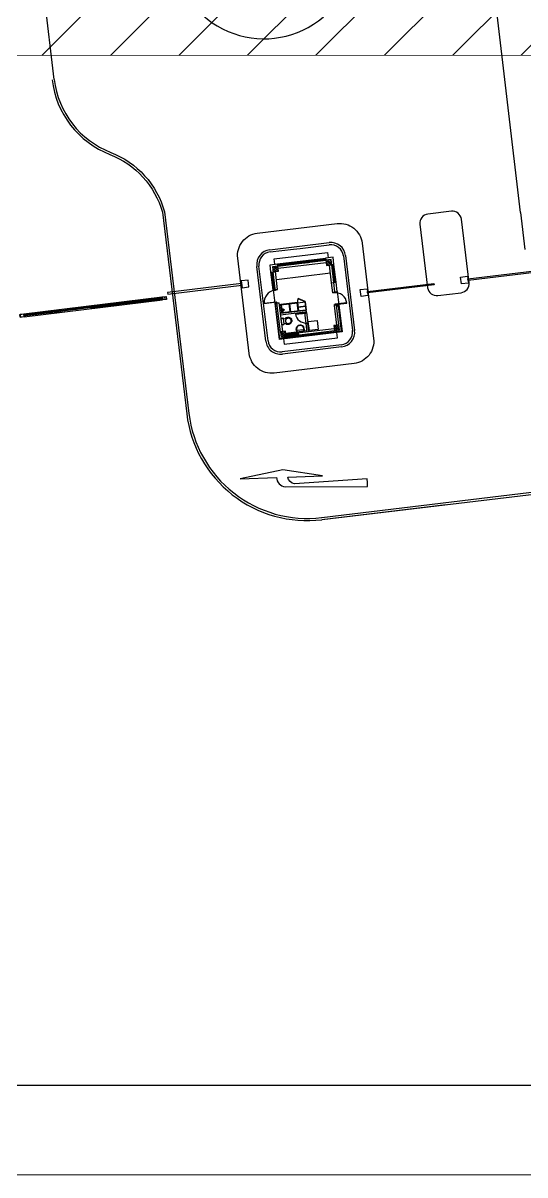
# Model space of a CAD drawing. Extents: x -15449 to 568150, y -1239737 to 53667.
# Drawn here: x 15373.81 to 15385.33, y 7554.87 to 7581.32 of the extents above; entities that cross this region are included whole.
import ezdxf

# ---------------------------------------------------------------- set-up
doc = ezdxf.new("R2010")
doc.units = 0
doc.header["$LTSCALE"] = 8
doc.layers.get('0').update_dxf_attribs({"color": 1, "linetype": 'CONTINUOUS'})
doc.layers.add('A-REV-5', color=7, linetype='CONTINUOUS', true_color=0xff2300)
doc.layers.add('boundary line', color=1, linetype='CONTINUOUS')
doc.layers.add('KEY PLANE', color=8, linetype='CONTINUOUS')
doc.layers.add('G-ANNO-TTLB', color=7, linetype='CONTINUOUS', lineweight=9)
doc.layers.add('Title Blocks', color=255, linetype='CONTINUOUS', lineweight=9)
pattern_1 = [(141.885202, (442159.32, -705721.31), (-61.72391, -78.677564), [])]

# ---------------------------------------------------------------- blocks, each defined once
blk = doc.blocks.new('key plane')
at = {"layer": 'A-REV-5'}
h = blk.add_hatch(dxfattribs=at)
h.set_pattern_fill('ANSI31', color=256, scale=1022.490742, angle=-0.00002)
h.set_pattern_definition([(44.999975, (-22981930.2, -2451526), (-2295.5562, 2295.5582), [])])
h.paths.add_polyline_path([(149975, -108110), (153063, -109865), (156410, -136903), (107279, -136910), (107238, -108110)])
at = {"layer": 'KEY PLANE'}
h = blk.add_hatch(dxfattribs=at)
h.set_pattern_fill('ANSI31', color=256, scale=800, angle=96.8852, style=0)
h.set_pattern_definition(pattern_1)
h.paths.add_polyline_path([(139604, -150960), (139562, -150612), (139214, -150654), (139256, -151002)])
h = blk.add_hatch(dxfattribs=at)
h.set_pattern_fill('ANSI31', color=256, scale=800, angle=96.8852, style=0)
h.set_pattern_definition(pattern_1)
h.paths.add_polyline_path([(136030, -151391), (135988, -151044), (135640, -151086), (135682, -151433)])
h = blk.add_hatch(dxfattribs=at)
h.set_pattern_fill('ANSI31', color=256, scale=800, angle=96.8852, style=0)
h.set_pattern_definition(pattern_1)
h.paths.add_polyline_path([(140131, -155328), (140089, -154980), (139742, -155022), (139784, -155370)])
h = blk.add_hatch(dxfattribs=at)
h.set_pattern_fill('ANSI31', color=256, scale=800, angle=96.8852, style=0)
h.set_pattern_definition(pattern_1)
h.paths.add_polyline_path([(136557, -155759), (136515, -155412), (136168, -155454), (136210, -155801)])
at = {"elevation": -113027}
for points in [[(20879, -108110), (155279, -108110), (164316, -108320), (167864, -136901), (107279, -136910), (20879, -136910)], [(149975, -108110), (153063, -109865), (156410, -136903), (107279, -136910), (107238, -108110)]]:
    blk.add_lwpolyline(points, close=True, dxfattribs=at)
at = {"layer": 'boundary line'}
blk.add_lwpolyline([(0, 0), (280702, 0), (280702, -206005), (0, -206005)], close=True, dxfattribs=at)
at = {"layer": 'KEY PLANE', "extrusion": (-0.005503, -0.025989, -0.999647)}
for p, q in [((121003, -138524, -113027), (110678, -50845, -113027)), ((152260, -147448, -113027), (148710, -117298, -113027))]:
    blk.add_line(p, q, dxfattribs=at)
at = {"layer": 'KEY PLANE'}
for p, q in [((152260, -147448, -113027), (152559, -149931, -113027)), ((135453, -149950, -113027), (139424, -149470, -113027)), ((135471, -150099, -113027), (137034, -149910, -113027)), ((137034, -149910, -113027), (137481, -149856, -113027)), ((137481, -149856, -113027), (139442, -149619, -113027)), ((135970, -150895, -113027), (139196, -150505, -113027)), ((135976, -150944, -113027), (139202, -150555, -113027)), ((135988, -151044, -113027), (139214, -150654, -113027)), ((138090, -150724, -113027), (139157, -150596, -113027)), ((139214, -150654, -113027), (139196, -150505, -113027)), ((140388, -150361, -113027), (140993, -155375, -113027)), ((140537, -150343, -113027), (141142, -155357, -113027)), ((135185, -156076, -113027), (134580, -151062, -113027)), ((135334, -156058, -113027), (134729, -151045, -113027)), ((135473, -150955, -113027), (135970, -150895, -113027)), ((135533, -151451, -113027), (135473, -150955, -113027)), ((135533, -151451, -113027), (135682, -151433, -113027)), ((135677, -152642, -113027), (135533, -151451, -113027)), ((135751, -152583, -113027), (135613, -151441, -113027)), ((135613, -151441, -113027), (135619, -151491, -113027)), ((135820, -152575, -113027), (135682, -151433, -113027)), ((135682, -151433, -113027), (135688, -151483, -113027)), ((135975, -152606, -113027), (135831, -151415, -113027)), ((135988, -151044, -113027), (135970, -150895, -113027)), ((136006, -151193, -113027), (139232, -150803, -113027)), ((136030, -150973, -113027), (137097, -150844, -113027)), ((137148, -150853, -113027), (138042, -150745, -113027)), ((137151, -150878, -113027), (137628, -150820, -113027)), ((137154, -150903, -113027), (138048, -150795, -113027)), ((137562, -150778, -113027), (138039, -150720, -113027)), ((137600, -150839, -113027), (137590, -150760, -113027)), ((139599, -152169, -113027), (139455, -150978, -113027)), ((139604, -150960, -113027), (139753, -150942, -113027)), ((139748, -152151, -113027), (139604, -150960, -113027)), ((139610, -151009, -113027), (139679, -151001, -113027)), ((139776, -152097, -113027), (139645, -151005, -113027)), ((139817, -152143, -113027), (139673, -150951, -113027)), ((139897, -152133, -113027), (139753, -150942, -113027)), ((135619, -151491, -113027), (135688, -151483, -113027)), ((135785, -152579, -113027), (135654, -151487, -113027)), ((135894, -151936, -113027), (139518, -151499, -113027)), ((139599, -152169, -113027), (139748, -152151, -113027)), ((139680, -152839, -113027), (139599, -152169, -113027)), ((139748, -152151, -113027), (139897, -152133, -113027)), ((139823, -152771, -113027), (139748, -152151, -113027)), ((139971, -152753, -113027), (139897, -152133, -113027)), ((135677, -152642, -113027), (135826, -152624, -113027)), ((135826, -152624, -113027), (135677, -152642, -113027)), ((135677, -152642, -113027), (135785, -153536, -113027)), ((135751, -152583, -113027), (135820, -152575, -113027)), ((135757, -152633, -113027), (135751, -152583, -113027)), ((135826, -152624, -113027), (135820, -152575, -113027)), ((135826, -152624, -113027), (135975, -152606, -113027)), ((139674, -152789, -113027), (139823, -152771, -113027)), ((139823, -152771, -113027), (139971, -152753, -113027)), ((139971, -152753, -113027), (140079, -153647, -113027)), ((118965, -154250, -113046), (128232, -153111, -113046)), ((118990, -154449, -113027), (128256, -153310, -113027)), ((123459, -153773, -109518), (123533, -153764, -113027)), ((123459, -153773, -113027), (123533, -153764, -113027)), ((123459, -153776, -109518), (123534, -153767, -113027)), ((123459, -153776, -113027), (123534, -153767, -113027)), ((123536, -153789, -113027), (123685, -153771, -113027)), ((123757, -153737, -109518), (123682, -153746, -113027)), ((123757, -153737, -113027), (123682, -153746, -113027)), ((123757, -153740, -109518), (123682, -153749, -113027)), ((123757, -153740, -113027), (123682, -153749, -113027)), ((123760, -153762, -109518), (125844, -153505, -114781)), ((123760, -153762, -113027), (125844, -153505, -113027)), ((125841, -153481, -109518), (125915, -153471, -113027)), ((125841, -153481, -113027), (125915, -153471, -113027)), ((125841, -153484, -109518), (125916, -153474, -113027)), ((125841, -153484, -113027), (125916, -153474, -113027)), ((125847, -153527, -109518), (125921, -153518, -113027)), ((125847, -153527, -113027), (125921, -153518, -113027)), ((125847, -153530, -109518), (125921, -153521, -113027)), ((125847, -153530, -113027), (125921, -153521, -113027)), ((126067, -153478, -113027), (125918, -153496, -113027)), ((126139, -153444, -109518), (126064, -153453, -113027)), ((126139, -153447, -109518), (126065, -153456, -113027)), ((126144, -153491, -109518), (126070, -153500, -113027)), ((126145, -153494, -109518), (126070, -153503, -113027)), ((126142, -153469, -109518), (128151, -153222, -114781)), ((128148, -153197, -109518), (128198, -153191, -111857)), ((128149, -153200, -109518), (128223, -153191, -113027)), ((128154, -153244, -109518), (128229, -153234, -113027)), ((128155, -153247, -109518), (128204, -153240, -111857)), ((128198, -153191, -111857), (128223, -153188, -113027)), ((128204, -153240, -111857), (128229, -153237, -113027)), ((135934, -153518, -113027), (135785, -153536, -113027)), ((135785, -153536, -113027), (136079, -155968, -113027)), ((135841, -153580, -113027), (135940, -153568, -113027)), ((136122, -155913, -113027), (135841, -153580, -113027)), ((135934, -153518, -113027), (136083, -153500, -113027)), ((136168, -155454, -113027), (135934, -153518, -113027)), ((136317, -155436, -113027), (136083, -153500, -113027)), ((136198, -153640, -113027), (136101, -153652, -113027)), ((137298, -153513, -113027), (136102, -153658, -113027)), ((137298, -153507, -113027), (137333, -153503, -113027)), ((137362, -154038, -113027), (137298, -153507, -113027)), ((137379, -154035, -113027), (137315, -153505, -113027)), ((137333, -153503, -113027), (137816, -153445, -113027)), ((137397, -154033, -113027), (137333, -153503, -113027)), ((137825, -153444, -113027), (137356, -153240, -113027)), ((137832, -153427, -113027), (137364, -153224, -113027)), ((137366, -153771, -113027), (137848, -153713, -113027)), ((137368, -153789, -113027), (137850, -153731, -113027)), ((137816, -153445, -113027), (137882, -153993, -113027)), ((137832, -153427, -113027), (137825, -153444, -113027)), ((137900, -153991, -113027), (137832, -153427, -113027)), ((139930, -153665, -113027), (139782, -153683, -113027)), ((139940, -154998, -113027), (139782, -153683, -113027)), ((139930, -153665, -113027), (140079, -153647, -113027)), ((140089, -154980, -113027), (139930, -153665, -113027)), ((139936, -153715, -113027), (140036, -153703, -113027)), ((140036, -153703, -113027), (140243, -155415, -113027)), ((140079, -153647, -113027), (140298, -155459, -113027)), ((119017, -154320, -111857), (118992, -154323, -113027)), ((119067, -154316, -109518), (118993, -154326, -113027)), ((119073, -154360, -109518), (118998, -154369, -113027)), ((119023, -154369, -111857), (118998, -154372, -113027)), ((119067, -154313, -109518), (119017, -154320, -111857)), ((119073, -154363, -109518), (119023, -154369, -111857)), ((121080, -154091, -109518), (119070, -154338, -114781)), ((121077, -154066, -109518), (121151, -154057, -113027)), ((121077, -154069, -109518), (121151, -154060, -113027)), ((121082, -154113, -109518), (121157, -154104, -113027)), ((121083, -154116, -109518), (121157, -154107, -113027)), ((121154, -154082, -113027), (121303, -154064, -113027)), ((121374, -154030, -109518), (121300, -154039, -113027)), ((121374, -154030, -113027), (121300, -154039, -113027)), ((121375, -154033, -109518), (121300, -154042, -113027)), ((121375, -154033, -113027), (121300, -154042, -113027)), ((121380, -154076, -109518), (121306, -154086, -113027)), ((121380, -154076, -113027), (121306, -154086, -113027)), ((121381, -154079, -109518), (121306, -154089, -113027)), ((121381, -154079, -113027), (121306, -154089, -113027)), ((123462, -153798, -109518), (121377, -154055, -114781)), ((123462, -153798, -113027), (121377, -154055, -113027)), ((123464, -153820, -109518), (123539, -153811, -113027)), ((123464, -153820, -113027), (123539, -153811, -113027)), ((123465, -153823, -109518), (123539, -153814, -113027)), ((123465, -153823, -113027), (123539, -153814, -113027)), ((123762, -153784, -109518), (123688, -153793, -113027)), ((123762, -153784, -113027), (123688, -153793, -113027)), ((123763, -153787, -109518), (123688, -153796, -113027)), ((123763, -153787, -113027), (123688, -153796, -113027)), ((136167, -154200, -113027), (137900, -153991, -113027)), ((136182, -154319, -113027), (137795, -154124, -113027)), ((136239, -154545, -113027), (136329, -154534, -113027)), ((136460, -153979, -113027), (136261, -154003, -113027)), ((136279, -154168, -113027), (137880, -153975, -113027)), ((136373, -154090, -113027), (136349, -153892, -113027)), ((137795, -154124, -113027), (137914, -154110, -113027)), ((137795, -154124, -113027), (137914, -154110, -113027)), ((137795, -154124, -113027), (137914, -154110, -113027)), ((137885, -154869, -113027), (137801, -154174, -113027)), ((137914, -154110, -113027), (137900, -153991, -113027)), ((137920, -154159, -113027), (138004, -154854, -113027)), ((136260, -154965, -113027), (136213, -154578, -113027)), ((136383, -154980, -113027), (136293, -154991, -113027)), ((136409, -154947, -113027), (136362, -154560, -113027)), ((136460, -154572, -113027), (136369, -154615, -113027)), ((136501, -154912, -113027), (136402, -154892, -113027)), ((136539, -155610, -113027), (139766, -155221, -113027)), ((137693, -155320, -113027), (137307, -155367, -113027)), ((137891, -154918, -113027), (138010, -154904, -113027)), ((137954, -155440, -113027), (137891, -154918, -113027)), ((137939, -155316, -113027), (137909, -155067, -113027)), ((138073, -155425, -113027), (138010, -154904, -113027)), ((138058, -155301, -113027), (138028, -155053, -113027)), ((245211, -155149, -113027), (138950, -167926, -113027)), ((245229, -155298, -113027), (138967, -168074, -113027)), ((140298, -155459, -113027), (136079, -155968, -113027)), ((140243, -155415, -113027), (136122, -155913, -113027)), ((136376, -155932, -113027), (136418, -156280, -113027)), ((136418, -156280, -113027), (139992, -155848, -113027)), ((137952, -155390, -113027), (136533, -155561, -113027)), ((136582, -155756, -113027), (136564, -155608, -113027)), ((136620, -155651, -113027), (137315, -155567, -113027)), ((136624, -155686, -113027), (137319, -155602, -113027)), ((136627, -155716, -113027), (137322, -155632, -113027)), ((136853, -155522, -113027), (136859, -155572, -113027)), ((136884, -155518, -113027), (136890, -155568, -113027)), ((136915, -155515, -113027), (136921, -155564, -113027)), ((137102, -155492, -113027), (137108, -155542, -113027)), ((137133, -155488, -113027), (137139, -155538, -113027)), ((137164, -155485, -113027), (137170, -155534, -113027)), ((137734, -155416, -113027), (137290, -155469, -113027)), ((137350, -155462, -113027), (137356, -155512, -113027)), ((137376, -155661, -113027), (137358, -155512, -113027)), ((137381, -155459, -113027), (137387, -155508, -113027)), ((137412, -155455, -113027), (137418, -155504, -113027)), ((137598, -155432, -113027), (137604, -155482, -113027)), ((137629, -155429, -113027), (137635, -155478, -113027)), ((137660, -155425, -113027), (137666, -155474, -113027)), ((139992, -155848, -113027), (139951, -155501, -113027)), ((140251, -156321, -113027), (136280, -156800, -113027)), ((140269, -156470, -113027), (136298, -156949, -113027)), ((147280, -167056, -113027), (138949, -168061, -113027))]:
    blk.add_line(p, q, dxfattribs=at)
at = {"layer": 'KEY PLANE', "elevation": -113027}
for points in [[(120854, -138542, 0.277561), (124735, -143555, -0.23597), (128249, -147429), (129881, -160947, 0.414214), (138949, -168061, 0.414214)], [(121003, -138524, 0.277561), (124789, -143415, -0.23648), (128396, -147400), (130030, -160929, 0.414214), (138931, -167913)], [(134078, -156915), (133305, -150511, -0.414214), (134614, -148842), (139975, -148195, -0.414214), (141644, -149505), (142417, -155908, -0.414214), (141108, -157577), (135747, -158224, -0.414214), (134078, -156915)], [(137102, -165660, -0.314724), (136665, -165205), (138993, -165120), (136338, -164706), (133475, -165323), (135897, -165233, 0.341748), (136487, -165856), (142009, -165822), (142000, -165571), (141991, -165319), (137102, -165660)]]:
    blk.add_lwpolyline(points, format="xyb", dxfattribs=at)
for points in [[(148814, -152162), (148299, -147893, 0.41629), (147637, -147369), (146043, -147561, 0.414214), (145519, -148229), (146035, -152498, 0.407708), (146721, -153019), (148290, -152830, 0.414214)], [(136713, -154890, 0.089395), (136786, -154868, 0.094247), (136843, -154823, 0.102032), (136879, -154760, 0.108313), (136885, -154693, 0.108313), (136863, -154629, 0.102032), (136814, -154577, 0.094247), (136747, -154547, 0.089395), (136671, -154543, 0.089395), (136598, -154565, 0.094247), (136540, -154610, 0.102032), (136505, -154673, 0.108313), (136499, -154740, 0.108313), (136521, -154804, 0.102032), (136570, -154856, 0.094247), (136636, -154886, 0.089395)]]:
    blk.add_lwpolyline(points, format="xyb", close=True, dxfattribs=at)
for points in [[(135796, -150916), (135754, -150568), (139328, -150137), (139370, -150484)], [(139753, -150942), (139693, -150445), (139196, -150505)], [(139679, -151001), (139673, -150951), (139604, -150960), (139610, -151009)], [(139817, -152143), (139811, -152093), (139742, -152101), (139748, -152151)], [(135826, -152624), (135832, -152674), (135713, -152688), (135707, -152639)], [(139674, -152789), (139680, -152839), (139799, -152825), (139793, -152775)], [(123600, -153731), (123608, -153720), (123614, -153765)], [(125992, -153437), (125980, -153428), (125986, -153473)], [(126004, -153536), (125995, -153547), (125990, -153503)], [(128232, -153111), (128234, -153129), (128216, -153131)], [(128236, -153294), (128254, -153292), (128256, -153310)], [(128358, -153142), (128367, -153131), (128373, -153176)], [(128371, -153249), (128383, -153257), (128377, -153213)], [(128514, -153095), (128496, -153097), (128494, -153079)], [(128518, -153277), (128516, -153260), (128534, -153257)], [(135934, -153518), (135928, -153468), (135809, -153483), (135815, -153532)], [(137900, -153991), (136264, -154188), (136198, -153646), (136216, -153644), (136282, -154186)], [(136814, -154122), (136748, -153580), (136766, -153578), (136832, -154120)], [(139782, -153683), (139776, -153633), (139895, -153619), (139901, -153669)], [(118985, -154266), (118968, -154268), (118965, -154250)], [(118990, -154449), (118988, -154431), (119005, -154429)], [(121218, -154024), (121226, -154013), (121232, -154057)], [(121230, -154123), (121241, -154132), (121235, -154087)], [(123612, -153830), (123623, -153839), (123617, -153794)], [(137795, -154124), (137801, -154174), (137920, -154159), (137914, -154110)], [(137795, -154124), (137801, -154174), (137920, -154159), (137914, -154110)], [(137891, -154918), (137885, -154869), (138004, -154854), (138010, -154904)], [(136557, -155759), (139784, -155370)]]:
    blk.add_lwpolyline(points, dxfattribs=at)
at = {"layer": 'KEY PLANE'}
for points, elevation in [([(139202, -150555), (139214, -150654), (139165, -150660), (139153, -150561)], -113027), ([(139604, -150960), (139562, -150612), (139214, -150654), (139256, -151002)], -113027), ([(136030, -151391), (135988, -151044), (135640, -151086), (135682, -151433)], -113027), ([(135976, -150944), (135988, -151044), (136037, -151038), (136025, -150938)], -113027), ([(137093, -150810), (137105, -150909), (137154, -150903), (137142, -150804)], -113027), ([(138085, -150690), (138097, -150789), (138048, -150795), (138036, -150696)], -113027), ([(153210, -151468), (148748, -152006), (148736, -151908), (153198, -151369)], 6552254), ([(128609, -152917), (133573, -152318), (133561, -152220), (128597, -152817)], -113027), ([(133595, -152502), (134052, -152446), (133995, -151979), (133539, -152036)], -113027), ([(146474, -152306), (142006, -152844), (141994, -152746), (146462, -152206)], 6552254), ([(148770, -152190), (148305, -152245), (148249, -151778), (148714, -151724)], 6552254), ([(142028, -153028), (141571, -153082), (141515, -152615), (141972, -152562)], 6552254), ([(121373, -154019), (123457, -153763), (123466, -153833), (121382, -154090)], -114781), ([(121373, -154019), (123457, -153763), (123466, -153833), (121382, -154090)], -113027), ([(123694, -153845), (123676, -153696), (123527, -153715), (123545, -153864)], -113027), ([(125840, -153470), (123755, -153727), (123764, -153797), (125848, -153541)], -114781), ([(125840, -153470), (123755, -153727), (123764, -153797), (125848, -153541)], -113027), ([(125927, -153571), (125909, -153422), (126058, -153404), (126076, -153552)], -113027), ([(128147, -153187), (126137, -153434), (126146, -153504), (128156, -153257)], -114781), ([(128236, -153294), (128216, -153131), (128232, -153111), (128494, -153079), (128514, -153095), (128534, -153257), (128518, -153277), (128256, -153310)], -113027), ([(128496, -153097), (128234, -153129), (128254, -153292), (128516, -153260)], -113027), ([(135084, -153570), (135080, -153538), (135875, -153443), (135878, -153474)], -113027), ([(136195, -153622), (136198, -153640), (137310, -153506), (137307, -153488)], -113027), ([(140619, -153531), (140616, -153500), (139821, -153596), (139825, -153627)], -113027), ([(118708, -154465), (118688, -154303), (118703, -154283), (118965, -154250), (118985, -154266), (119005, -154429), (118990, -154449), (118728, -154481)], -113027), ([(118968, -154268), (118706, -154300), (118726, -154463), (118988, -154431)], -113027), ([(119066, -154303), (121075, -154056), (121084, -154126), (119074, -154373)], -114781), ([(121312, -154138), (121294, -153989), (121145, -154008), (121163, -154156)], -113027), ([(137176, -154249), (137179, -154277), (137874, -154193), (137871, -154165)], -113027), ([(138109, -155367), (138037, -154771), (138633, -154700), (138705, -155295)], -113027), ([(140131, -155328), (140089, -154980), (139742, -155022), (139784, -155370)], -113027), ([(136557, -155759), (136515, -155412), (136168, -155454), (136210, -155801)], -113027), ([(136570, -155657), (136582, -155756), (136632, -155750), (136620, -155651)], -113027), ([(137364, -155561), (137376, -155661), (137327, -155667), (137315, -155567)], -113027)]:
    blk.add_lwpolyline(points, close=True, dxfattribs=dict(at, elevation=elevation))
at = {"layer": 'KEY PLANE', "ltscale": 0.1}
for points, elevation in [([(123463, -153828, 0.414214), (123465, -153826), (123458, -153771, 0.414214), (123456, -153769), (123428, -153772), (123429, -153774), (123456, -153770, -0.414214), (123457, -153771), (123464, -153826, -0.414214), (123463, -153827), (123435, -153830), (123436, -153832)], -114781), ([(123463, -153828, 0.414214), (123465, -153826), (123458, -153771, 0.414214), (123456, -153769), (123428, -153772), (123429, -153774), (123456, -153770, -0.414214), (123457, -153771), (123464, -153826, -0.414214), (123463, -153827), (123435, -153830), (123436, -153832)], -113027), ([(123766, -153791, -0.414214), (123763, -153789), (123756, -153735, -0.414214), (123758, -153732), (123786, -153728), (123786, -153730), (123759, -153733, 0.414214), (123758, -153734), (123764, -153789, 0.414214), (123766, -153790), (123793, -153786), (123793, -153788)], -114781), ([(123766, -153791, -0.414214), (123763, -153789), (123756, -153735, -0.414214), (123758, -153732), (123786, -153728), (123786, -153730), (123759, -153733, 0.414214), (123758, -153734), (123764, -153789, 0.414214), (123766, -153790), (123793, -153786), (123793, -153788)], -113027), ([(123860, -153740), (123837, -153770, -0.414214), (123834, -153770), (123833, -153770), (123864, -153730), (123903, -153761), (123903, -153762, -0.414214), (123900, -153762), (123870, -153739, 0.414214)], -114781), ([(123860, -153740), (123837, -153770, -0.414214), (123834, -153770), (123833, -153770), (123864, -153730), (123903, -153761), (123903, -153762, -0.414214), (123900, -153762), (123870, -153739, 0.414214)], -113027), ([(124004, -153723), (123981, -153752, -0.414214), (123978, -153753), (123977, -153752), (124008, -153713), (124047, -153744), (124047, -153744, -0.414214), (124044, -153744), (124014, -153721, 0.414214)], -114781), ([(124004, -153723), (123981, -153752, -0.414214), (123978, -153753), (123977, -153752), (124008, -153713), (124047, -153744), (124047, -153744, -0.414214), (124044, -153744), (124014, -153721, 0.414214)], -113027), ([(124148, -153705), (124125, -153734, -0.414214), (124122, -153735), (124121, -153735), (124152, -153695), (124191, -153726), (124191, -153726, -0.414214), (124188, -153727), (124158, -153704, 0.414214)], -114781), ([(124148, -153705), (124125, -153734, -0.414214), (124122, -153735), (124121, -153735), (124152, -153695), (124191, -153726), (124191, -153726, -0.414214), (124188, -153727), (124158, -153704, 0.414214)], -113027), ([(124292, -153687), (124269, -153717, -0.414214), (124265, -153717), (124265, -153717), (124296, -153677), (124335, -153708), (124335, -153709, -0.414214), (124331, -153709), (124302, -153686, 0.414214)], -114781), ([(124292, -153687), (124269, -153717, -0.414214), (124265, -153717), (124265, -153717), (124296, -153677), (124335, -153708), (124335, -153709, -0.414214), (124331, -153709), (124302, -153686, 0.414214)], -113027), ([(124436, -153669), (124413, -153699, -0.414214), (124409, -153699), (124409, -153699), (124440, -153660), (124479, -153690), (124479, -153691, -0.414214), (124475, -153691), (124446, -153668, 0.414214)], -114781), ([(124436, -153669), (124413, -153699, -0.414214), (124409, -153699), (124409, -153699), (124440, -153660), (124479, -153690), (124479, -153691, -0.414214), (124475, -153691), (124446, -153668, 0.414214)], -113027), ([(124580, -153652), (124557, -153681, -0.414214), (124553, -153682), (124553, -153681), (124584, -153642), (124623, -153673), (124623, -153673, -0.414214), (124619, -153674), (124590, -153651, 0.414214)], -114781), ([(124580, -153652), (124557, -153681, -0.414214), (124553, -153682), (124553, -153681), (124584, -153642), (124623, -153673), (124623, -153673, -0.414214), (124619, -153674), (124590, -153651, 0.414214)], -113027), ([(124724, -153634), (124701, -153664, -0.414214), (124697, -153664), (124697, -153664), (124728, -153624), (124767, -153655), (124767, -153656, -0.414214), (124763, -153656), (124734, -153633, 0.414214)], -114781), ([(124724, -153634), (124701, -153664, -0.414214), (124697, -153664), (124697, -153664), (124728, -153624), (124767, -153655), (124767, -153656, -0.414214), (124763, -153656), (124734, -153633, 0.414214)], -113027), ([(124868, -153616), (124845, -153646, -0.414214), (124841, -153646), (124841, -153646), (124871, -153607), (124911, -153637), (124910, -153638, -0.414214), (124907, -153638), (124877, -153615, 0.414214)], -114781), ([(124868, -153616), (124845, -153646, -0.414214), (124841, -153646), (124841, -153646), (124871, -153607), (124911, -153637), (124910, -153638, -0.414214), (124907, -153638), (124877, -153615, 0.414214)], -113027), ([(125012, -153599), (124988, -153628, -0.414214), (124985, -153629), (124985, -153628), (125015, -153589), (125055, -153620), (125054, -153620, -0.414214), (125051, -153621), (125021, -153597, 0.414214)], -114781), ([(125012, -153599), (124988, -153628, -0.414214), (124985, -153629), (124985, -153628), (125015, -153589), (125055, -153620), (125054, -153620, -0.414214), (125051, -153621), (125021, -153597, 0.414214)], -113027), ([(125155, -153581), (125132, -153611, -0.414214), (125129, -153611), (125129, -153611), (125159, -153571), (125199, -153602), (125198, -153602, -0.414214), (125195, -153603), (125165, -153580, 0.414214)], -114781), ([(125155, -153581), (125132, -153611, -0.414214), (125129, -153611), (125129, -153611), (125159, -153571), (125199, -153602), (125198, -153602, -0.414214), (125195, -153603), (125165, -153580, 0.414214)], -113027), ([(125299, -153563), (125276, -153593, -0.414214), (125273, -153593), (125272, -153593), (125303, -153554), (125343, -153584), (125342, -153585, -0.414214), (125339, -153585), (125309, -153562, 0.414214)], -114781), ([(125299, -153563), (125276, -153593, -0.414214), (125273, -153593), (125272, -153593), (125303, -153554), (125343, -153584), (125342, -153585, -0.414214), (125339, -153585), (125309, -153562, 0.414214)], -113027), ([(125443, -153546), (125420, -153575, -0.414214), (125417, -153576), (125416, -153575), (125447, -153536), (125487, -153567), (125486, -153567, -0.414214), (125483, -153568), (125453, -153544, 0.414214)], -114781), ([(125443, -153546), (125420, -153575, -0.414214), (125417, -153576), (125416, -153575), (125447, -153536), (125487, -153567), (125486, -153567, -0.414214), (125483, -153568), (125453, -153544, 0.414214)], -113027), ([(125587, -153528), (125564, -153558, -0.414214), (125561, -153558), (125560, -153558), (125591, -153518), (125630, -153549), (125630, -153549, -0.414214), (125627, -153550), (125597, -153527, 0.414214)], -114781), ([(125587, -153528), (125564, -153558, -0.414214), (125561, -153558), (125560, -153558), (125591, -153518), (125630, -153549), (125630, -153549, -0.414214), (125627, -153550), (125597, -153527, 0.414214)], -113027), ([(125731, -153510), (125708, -153540, -0.414214), (125705, -153540), (125704, -153540), (125735, -153500), (125774, -153531), (125774, -153532, -0.414214), (125771, -153532), (125741, -153509, 0.414214)], -114781), ([(125845, -153536, 0.414214), (125847, -153533), (125841, -153478, 0.414214), (125838, -153476), (125810, -153479), (125811, -153481), (125838, -153478, -0.414214), (125839, -153478), (125846, -153533, -0.414214), (125845, -153534), (125818, -153537), (125818, -153539)], -114781), ([(125845, -153536, 0.414214), (125847, -153533), (125841, -153478, 0.414214), (125838, -153476), (125810, -153479), (125811, -153481), (125838, -153478, -0.414214), (125839, -153478), (125846, -153533, -0.414214), (125845, -153534), (125818, -153537), (125818, -153539)], -113027), ([(126148, -153498, -0.414214), (126145, -153496), (126138, -153442, -0.414214), (126141, -153439), (126168, -153435), (126168, -153437), (126141, -153440, 0.414214), (126140, -153441), (126147, -153496, 0.414214), (126148, -153497), (126175, -153493), (126175, -153495)], -114781), ([(126277, -153443), (126254, -153473, -0.414214), (126251, -153473), (126250, -153473), (126281, -153433), (126320, -153464), (126320, -153465, -0.414214), (126317, -153465), (126287, -153442, 0.414214)], -113027), ([(126421, -153425), (126398, -153455, -0.414214), (126394, -153455), (126394, -153455), (126425, -153416), (126464, -153446), (126464, -153447, -0.414214), (126460, -153447), (126431, -153424, 0.414214)], -113027), ([(126565, -153408), (126542, -153437, -0.414214), (126538, -153438), (126538, -153437), (126569, -153398), (126608, -153429), (126608, -153429, -0.414214), (126604, -153430), (126575, -153406, 0.414214)], -113027), ([(126709, -153390), (126686, -153420, -0.414214), (126682, -153420), (126682, -153420), (126713, -153380), (126752, -153411), (126752, -153412, -0.414214), (126748, -153412), (126719, -153389, 0.414214)], -113027), ([(126853, -153372), (126830, -153402, -0.414214), (126826, -153402), (126826, -153402), (126857, -153363), (126896, -153393), (126896, -153394, -0.414214), (126892, -153394), (126863, -153371, 0.414214)], -113027), ([(126997, -153355), (126973, -153384, -0.414214), (126970, -153385), (126970, -153384), (127000, -153345), (127040, -153376), (127039, -153376, -0.414214), (127036, -153377), (127006, -153353, 0.414214)], -113027), ([(127141, -153337), (127117, -153367, -0.414214), (127114, -153367), (127114, -153367), (127144, -153327), (127184, -153358), (127183, -153358, -0.414214), (127180, -153359), (127150, -153336, 0.414214)], -113027), ([(127284, -153319), (127261, -153349, -0.414214), (127258, -153349), (127257, -153349), (127288, -153310), (127328, -153340), (127327, -153341, -0.414214), (127324, -153341), (127294, -153318, 0.414214)], -113027), ([(127428, -153302), (127405, -153331, -0.414214), (127402, -153332), (127401, -153331), (127432, -153292), (127472, -153323), (127471, -153323, -0.414214), (127468, -153323), (127438, -153300, 0.414214)], -113027), ([(127572, -153284), (127549, -153313, -0.414214), (127546, -153314), (127545, -153314), (127576, -153274), (127615, -153305), (127615, -153305, -0.414214), (127612, -153306), (127582, -153283, 0.414214)], -113027), ([(127716, -153266), (127693, -153296, -0.414214), (127690, -153296), (127689, -153296), (127720, -153256), (127759, -153287), (127759, -153288, -0.414214), (127756, -153288), (127726, -153265, 0.414214)], -113027), ([(127860, -153248), (127837, -153278, -0.414214), (127834, -153279), (127833, -153278), (127864, -153239), (127903, -153270), (127903, -153270, -0.414214), (127900, -153270), (127870, -153247, 0.414214)], -113027), ([(128004, -153231), (127981, -153260, -0.414214), (127978, -153261), (127977, -153260), (128008, -153221), (128047, -153252), (128047, -153252, -0.414214), (128044, -153253), (128014, -153230, 0.414214)], -113027), ([(128153, -153252, 0.414214), (128155, -153249), (128148, -153195, 0.414214), (128145, -153192), (128118, -153196), (128118, -153197), (128145, -153194, -0.414214), (128147, -153195), (128153, -153249, -0.414214), (128152, -153250), (128125, -153254), (128125, -153255)], -114781), ([(119076, -154368, -0.414214), (119073, -154365), (119067, -154311, -0.414214), (119069, -154308), (119096, -154305), (119096, -154306), (119069, -154310, 0.414214), (119068, -154311), (119075, -154365, 0.414214), (119076, -154366), (119103, -154363), (119103, -154364)], -114781), ([(119215, -154311), (119245, -154334, 0.414214), (119248, -154334), (119248, -154334), (119209, -154303), (119178, -154342), (119179, -154343, 0.414214), (119182, -154342), (119205, -154312, -0.414214)], -113027), ([(119359, -154294), (119389, -154317, 0.414214), (119392, -154316), (119392, -154316), (119353, -154285), (119322, -154324), (119323, -154325, 0.414214), (119326, -154324), (119349, -154295, -0.414214)], -113027), ([(119503, -154276), (119533, -154299, 0.414214), (119536, -154299), (119536, -154298), (119497, -154267), (119466, -154307), (119467, -154307, 0.414214), (119470, -154307), (119493, -154277, -0.414214)], -113027), ([(119647, -154258), (119676, -154281, 0.414214), (119680, -154281), (119680, -154280), (119641, -154250), (119610, -154289), (119611, -154289, 0.414214), (119614, -154289), (119637, -154259, -0.414214)], -113027), ([(119791, -154241), (119820, -154264, 0.414214), (119824, -154263), (119824, -154263), (119785, -154232), (119754, -154271), (119754, -154272, 0.414214), (119758, -154271), (119781, -154242, -0.414214)], -113027), ([(119935, -154223), (119964, -154246, 0.414214), (119968, -154246), (119968, -154245), (119929, -154214), (119898, -154254), (119898, -154254, 0.414214), (119902, -154254), (119925, -154224, -0.414214)], -113027), ([(120079, -154205), (120108, -154228, 0.414214), (120112, -154228), (120112, -154227), (120073, -154197), (120042, -154236), (120042, -154236, 0.414214), (120046, -154236), (120069, -154206, -0.414214)], -113027), ([(120223, -154187), (120252, -154211, 0.414214), (120256, -154210), (120256, -154210), (120216, -154179), (120186, -154218), (120186, -154219, 0.414214), (120190, -154218), (120213, -154189, -0.414214)], -113027), ([(120366, -154170), (120396, -154193, 0.414214), (120399, -154192), (120400, -154192), (120360, -154161), (120330, -154201), (120330, -154201, 0.414214), (120333, -154201), (120357, -154171, -0.414214)], -113027), ([(120510, -154152), (120540, -154175, 0.414214), (120543, -154175), (120544, -154174), (120504, -154144), (120474, -154183), (120474, -154183, 0.414214), (120477, -154183), (120501, -154153, -0.414214)], -113027), ([(120654, -154134), (120684, -154157, 0.414214), (120687, -154157), (120688, -154157), (120648, -154126), (120617, -154165), (120618, -154166, 0.414214), (120621, -154165), (120644, -154136, -0.414214)], -113027), ([(120798, -154117), (120828, -154140, 0.414214), (120831, -154139), (120832, -154139), (120792, -154108), (120761, -154148), (120762, -154148, 0.414214), (120765, -154147), (120788, -154118, -0.414214)], -113027), ([(120942, -154099), (120972, -154122, 0.414214), (120975, -154122), (120975, -154121), (120936, -154090), (120905, -154130), (120906, -154130, 0.414214), (120909, -154130), (120932, -154100, -0.414214)], -113027), ([(121081, -154121, 0.414214), (121083, -154118), (121076, -154064, 0.414214), (121073, -154062), (121046, -154065), (121046, -154067), (121074, -154063, -0.414214), (121075, -154064), (121081, -154119, -0.414214), (121081, -154120), (121053, -154123), (121054, -154125)], -114781), ([(121384, -154084, -0.414214), (121381, -154082), (121374, -154027, -0.414214), (121376, -154024), (121404, -154021), (121404, -154023), (121377, -154026, 0.414214), (121376, -154027), (121382, -154082, 0.414214), (121384, -154082), (121411, -154079), (121411, -154081)], -114781), ([(121384, -154084, -0.414214), (121381, -154082), (121374, -154027, -0.414214), (121376, -154024), (121404, -154021), (121404, -154023), (121377, -154026, 0.414214), (121376, -154027), (121382, -154082, 0.414214), (121384, -154082), (121411, -154079), (121411, -154081)], -113027), ([(121488, -154032), (121518, -154055, 0.414214), (121521, -154055), (121521, -154054), (121482, -154023), (121451, -154063), (121452, -154063, 0.414214), (121455, -154063), (121478, -154033, -0.414214)], -114781), ([(121632, -154014), (121662, -154037, 0.414214), (121665, -154037), (121665, -154036), (121626, -154006), (121595, -154045), (121596, -154045, 0.414214), (121599, -154045), (121622, -154015, -0.414214)], -114781), ([(121632, -154014), (121662, -154037, 0.414214), (121665, -154037), (121665, -154036), (121626, -154006), (121595, -154045), (121596, -154045, 0.414214), (121599, -154045), (121622, -154015, -0.414214)], -113027), ([(121776, -153996), (121805, -154020, 0.414214), (121809, -154019), (121809, -154019), (121770, -153988), (121739, -154027), (121739, -154028, 0.414214), (121743, -154027), (121766, -153998, -0.414214)], -114781), ([(121776, -153996), (121805, -154020, 0.414214), (121809, -154019), (121809, -154019), (121770, -153988), (121739, -154027), (121739, -154028, 0.414214), (121743, -154027), (121766, -153998, -0.414214)], -113027), ([(121920, -153979), (121949, -154002, 0.414214), (121953, -154001), (121953, -154001), (121914, -153970), (121883, -154010), (121883, -154010, 0.414214), (121887, -154010), (121910, -153980, -0.414214)], -114781), ([(121920, -153979), (121949, -154002, 0.414214), (121953, -154001), (121953, -154001), (121914, -153970), (121883, -154010), (121883, -154010, 0.414214), (121887, -154010), (121910, -153980, -0.414214)], -113027), ([(122064, -153961), (122093, -153984, 0.414214), (122097, -153984), (122097, -153983), (122058, -153953), (122027, -153992), (122027, -153992, 0.414214), (122031, -153992), (122054, -153962, -0.414214)], -114781), ([(122064, -153961), (122093, -153984, 0.414214), (122097, -153984), (122097, -153983), (122058, -153953), (122027, -153992), (122027, -153992, 0.414214), (122031, -153992), (122054, -153962, -0.414214)], -113027), ([(122208, -153943), (122237, -153967, 0.414214), (122241, -153966), (122241, -153966), (122202, -153935), (122171, -153974), (122171, -153975, 0.414214), (122175, -153974), (122198, -153945, -0.414214)], -114781), ([(122208, -153943), (122237, -153967, 0.414214), (122241, -153966), (122241, -153966), (122202, -153935), (122171, -153974), (122171, -153975, 0.414214), (122175, -153974), (122198, -153945, -0.414214)], -113027), ([(122352, -153926), (122381, -153949, 0.414214), (122385, -153948), (122385, -153948), (122345, -153917), (122315, -153957), (122315, -153957, 0.414214), (122319, -153957), (122342, -153927, -0.414214)], -114781), ([(122352, -153926), (122381, -153949, 0.414214), (122385, -153948), (122385, -153948), (122345, -153917), (122315, -153957), (122315, -153957, 0.414214), (122319, -153957), (122342, -153927, -0.414214)], -113027), ([(122495, -153908), (122525, -153931, 0.414214), (122528, -153931), (122529, -153930), (122489, -153899), (122459, -153939), (122459, -153939, 0.414214), (122462, -153939), (122486, -153909, -0.414214)], -114781), ([(122495, -153908), (122525, -153931, 0.414214), (122528, -153931), (122529, -153930), (122489, -153899), (122459, -153939), (122459, -153939, 0.414214), (122462, -153939), (122486, -153909, -0.414214)], -113027), ([(122639, -153890), (122669, -153913, 0.414214), (122672, -153913), (122673, -153913), (122633, -153882), (122603, -153921), (122603, -153922, 0.414214), (122606, -153921), (122630, -153892, -0.414214)], -114781), ([(122639, -153890), (122669, -153913, 0.414214), (122672, -153913), (122673, -153913), (122633, -153882), (122603, -153921), (122603, -153922, 0.414214), (122606, -153921), (122630, -153892, -0.414214)], -113027), ([(122783, -153873), (122813, -153896, 0.414214), (122816, -153895), (122817, -153895), (122777, -153864), (122746, -153903), (122747, -153904, 0.414214), (122750, -153903), (122773, -153874, -0.414214)], -114781), ([(122783, -153873), (122813, -153896, 0.414214), (122816, -153895), (122817, -153895), (122777, -153864), (122746, -153903), (122747, -153904, 0.414214), (122750, -153903), (122773, -153874, -0.414214)], -113027), ([(122927, -153855), (122957, -153878, 0.414214), (122960, -153878), (122961, -153877), (122921, -153846), (122890, -153886), (122891, -153886, 0.414214), (122894, -153886), (122917, -153856, -0.414214)], -114781), ([(122927, -153855), (122957, -153878, 0.414214), (122960, -153878), (122961, -153877), (122921, -153846), (122890, -153886), (122891, -153886, 0.414214), (122894, -153886), (122917, -153856, -0.414214)], -113027), ([(123071, -153837), (123101, -153860, 0.414214), (123104, -153860), (123104, -153859), (123065, -153829), (123034, -153868), (123035, -153868, 0.414214), (123038, -153868), (123061, -153838, -0.414214)], -114781), ([(123071, -153837), (123101, -153860, 0.414214), (123104, -153860), (123104, -153859), (123065, -153829), (123034, -153868), (123035, -153868, 0.414214), (123038, -153868), (123061, -153838, -0.414214)], -113027), ([(123215, -153820), (123245, -153843, 0.414214), (123248, -153842), (123248, -153842), (123209, -153811), (123178, -153850), (123179, -153851, 0.414214), (123182, -153850), (123205, -153821, -0.414214)], -114781), ([(123215, -153820), (123245, -153843, 0.414214), (123248, -153842), (123248, -153842), (123209, -153811), (123178, -153850), (123179, -153851, 0.414214), (123182, -153850), (123205, -153821, -0.414214)], -113027), ([(123359, -153802), (123389, -153825, 0.414214), (123392, -153825), (123392, -153824), (123353, -153793), (123322, -153833), (123323, -153833, 0.414214), (123326, -153833), (123349, -153803, -0.414214)], -114781), ([(123359, -153802), (123389, -153825, 0.414214), (123392, -153825), (123392, -153824), (123353, -153793), (123322, -153833), (123323, -153833, 0.414214), (123326, -153833), (123349, -153803, -0.414214)], -113027)]:
    blk.add_lwpolyline(points, format="xyb", close=True, dxfattribs=dict(at, elevation=elevation))
at = {"layer": 'KEY PLANE', "ltscale": 0.2, "elevation": -113027}
for points in [[(123691, -153843), (123673, -153700), (123530, -153717), (123548, -153860)], [(125930, -153567), (125913, -153424), (126055, -153407), (126073, -153550)], [(121309, -154136), (121291, -153993), (121148, -154010), (121166, -154153)]]:
    blk.add_lwpolyline(points, close=True, dxfattribs=at)
at = {"layer": 'KEY PLANE'}
blk.add_circle((136361, -153991, -113027), 33.3, dxfattribs=at)
for centre, radius, start, end in [((139544, -150463, -113027), 1000, 6.88316, 96.88316), ((139544, -150463, -113027), 850, 6.88316, 96.88316), ((135573, -150943, -113027), 1000, 96.88316, 186.88316), ((135573, -150943, -113027), 850, 96.88316, 186.88316), ((135878, -153474, -113027), 800, 96.8852, 186.8852), ((139825, -153627, -113027), 800, 6.8852, 96.8852), ((137750, -153432, -113027), 441, 151.91899, 189.62976), ((136243, -154574, -113027), 30, 96.8852, 186.8852), ((136332, -154564, -113027), 30, 6.8852, 96.8852), ((136655, -154790, -113027), 290, 114.9935, 127.93997), ((136685, -154853, -113027), 360, 96.8852, 114.9935), ((136685, -154853, -113027), 360, 78.7769, 96.8852), ((136698, -154785, -113027), 290, 58.59504, 78.7769), ((136726, -154739, -113027), 237, 34.56987, 58.59504), ((137871, -154165, -113027), 700, 186.8852, 276.8852), ((136290, -154961, -113027), 30, 186.8852, 276.8852), ((136379, -154951, -113027), 30, 276.8852, 6.8852), ((136421, -154490, -113027), 90, 295.26123, 307.93997), ((136483, -155001, -113027), 90, 65.83044, 78.50918), ((136639, -154654, -113027), 290, 245.83044, 258.7769), ((136652, -154585, -113027), 360, 258.7769, 276.8852), ((136652, -154585, -113027), 360, 276.8852, 294.9935), ((136682, -154648, -113027), 290, 294.9935, 315.17537), ((136720, -154686, -113027), 237, 315.17537, 339.20053), ((136773, -154707, -113027), 179, 6.8852, 34.56987), ((136773, -154707, -113027), 179, 339.20053, 6.8852), ((137492, -155279, -113027), 284, 333.04077, 220.72963), ((137492, -155279, -113027), 254, 5.4213, 188.3491), ((137300, -155307, -113027), 60, 188.3491, 276.8852), ((137686, -155261, -113027), 60, 276.8852, 5.4213), ((136178, -155956, -113027), 1000, 186.88316, 276.88316), ((136178, -155956, -113027), 850, 186.88316, 276.88316), ((137288, -155455, -113027), 15, 220.72963, 276.8852), ((137732, -155401, -113027), 15, 276.8852, 333.04077), ((140149, -155477, -113027), 850, 276.88316, 6.88316), ((140149, -155477, -113027), 1000, 276.88316, 6.88316)]:
    blk.add_arc(centre, radius, start, end, dxfattribs=at)
at = {"layer": 'KEY PLANE', "extrusion": (0.005503, 0.025989, 0.999647)}
blk.add_ellipse((135067, -129701, -262149), major_axis=(-6056, -726, 52), ratio=1, start_param=-0.002338, end_param=3.139255, dxfattribs=at)

msp = doc.modelspace()

# ---------------------------------------------------------------- linework, layer by layer
at = {"layer": 'G-ANNO-TTLB'}
msp.add_line((15431.4515, 7554.8669), (15330.9515, 7554.8669), dxfattribs=at)

# ---------------------------------------------------------------- block references
at = {"layer": 'Title Blocks', "xscale": 0.0003423013878597064, "yscale": 0.0003423013878597064, "zscale": 0.0003423013878597064}
msp.add_blockref('key plane', (15333.1067, 7627.4397), dxfattribs=at)

doc.saveas('drawing.dxf')
